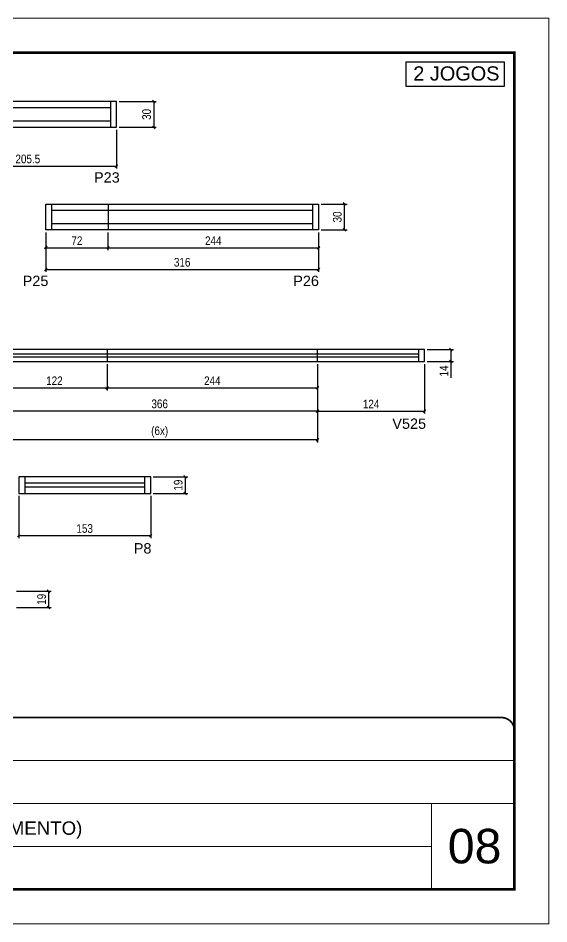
# Model space of a CAD drawing. Extents: x 3245 to 12416, y 917 to 10295.
# Drawn here: x 8884 to 9499, y 7809 to 8859 of the extents above; entities that cross this region are included whole.
import ezdxf

# ---------------------------------------------------------------- set-up
doc = ezdxf.new("R2010")
doc.units = 0
doc.linetypes.add('CONTINUO', pattern=[0])
doc.linetypes.add('DASHED', pattern=[0.75, 0.5, -0.25])
for name, color, linetype in [('5', 5, 'Continuous'), ('COTA', 241, 'Continuous'), ('NOMENCLATURA', 7, 'Continuous'), ('Painéis', 200, 'Continuous'), ('SARR_2.2x7', 40, 'Continuous'), ('SARR_EDITAR', 141, 'Continuous')]:
    doc.layers.add(name, color=color, linetype=linetype)
for name, color, linetype, lineweight in [('CARIMBO', 255, 'Continuous', 9), ('Folhas', 255, 'Continuous', 9), ('SARRAFO DE PRESSAO', 251, 'DASHED', 9)]:
    doc.layers.add(name, color=color, linetype=linetype, lineweight=lineweight)
doc.styles.add('ARIAL', font='arial.ttf')
doc.styles.add('COTA TECNICA', font='techl___.ttf', dxfattribs={"height": 10})
doc.styles.add('COTA TECNICA-50', font='techl___.ttf', dxfattribs={"height": 10})
doc.styles.get("Standard").update_dxf_attribs({"font": 'arial.ttf'})
doc.dimstyles.new('COTA PAINEL-50', dxfattribs={"dimtxt": 10, "dimasz": 3, "dimexe": 3, "dimexo": 3, "dimgap": 3, "dimtad": 1, "dimdec": 1, "dimzin": 12, "dimdsep": 46, "dimtxsty": 'COTA TECNICA-50', "dimblk1": 'OBLIQUE', "dimblk2": 'OBLIQUE', "dimsah": 1, "dimcen": 0.9, "dimclrd": 4, "dimclre": 4, "dimclrt": 240, "dimadec": 1, "dimazin": 3, "dimtfac": 1, "dimtdec": 1, "dimtmove": 0, "dimatfit": 3, "dimfxl": 1, "dimtolj": 1, "dimtzin": 12, "dimarcsym": 0})
doc.dimstyles.new('PAINEL', dxfattribs={"dimtxt": 10, "dimasz": 3, "dimexe": 3, "dimexo": 3, "dimgap": 3, "dimtad": 1, "dimdec": 1, "dimzin": 12, "dimdsep": 46, "dimtxsty": 'COTA TECNICA', "dimblk1": 'OBLIQUE', "dimblk2": 'OBLIQUE', "dimsah": 1, "dimcen": 0.9, "dimclrd": 4, "dimclre": 4, "dimclrt": 240, "dimadec": 1, "dimazin": 3, "dimtfac": 1, "dimtdec": 1, "dimtmove": 0, "dimatfit": 3, "dimfxl": 1, "dimtolj": 1, "dimtzin": 12, "dimarcsym": 0})

# ---------------------------------------------------------------- blocks, each defined once
blk = doc.blocks.new('9999999999')
at = {"color": 30, "linetype": 'CONTINUO'}
for p, q in [((98564.6, 34379.6), (99584, 34379.6)), ((98564.6, 34329.8), (99488, 34329.8)), ((99584, 34329.8), (99488, 34329.8)), ((99488, 34329.8), (99488, 34230.2)), ((98564.6, 34280), (99488, 34280))]:
    blk.add_line(p, q, dxfattribs=at)
at = {"color": 30, "linetype": 'CONTINUO', "const_width": 2}
blk.add_lwpolyline([(99584, 34230.2), (99584, 34414.4, 0.414214), (99569, 34429.4), (98229, 34429.4, 0.414214), (98214, 34414.4), (98214, 34245.2, 0.414214), (98229, 34230.2), (99584, 34230.2)], format="xyb", dxfattribs=at)
at = {"layer": 'Folhas'}
blk.add_lwpolyline([(98139, 34190.2), (99624, 34190.2), (99624, 35240.2), (98139, 35240.2)], close=True, dxfattribs=at)
at = {"layer": 'Folhas', "color": 30, "const_width": 3}
blk.add_lwpolyline([(98214, 34230.2), (99584, 34230.2), (99584, 35200.2), (98214, 35200.2)], close=True, dxfattribs=at)
at = {"color": 7, "linetype": 'Continuous', "ltscale": 5, "style": 'ARIAL'}
blk.add_text('TIPO (3°/4°PAVIMENTO)', height=15.483, dxfattribs=at).set_placement((98837.7, 34293.5))
blk = doc.blocks.new('_Oblique')
at = {"color": 0, "linetype": 'ByBlock', "lineweight": -2}
blk.add_line((-0.5, -0.5), (0.5, 0.5), dxfattribs=at)
blk = doc.blocks.new('*D71')
at = {"layer": 'COTA', "color": 4, "linetype": 'ByBlock', "lineweight": -2, "transparency": 16777216}
for p, q in [((8792.2, 8729.1), (8792.2, 8684.2)), ((8997.7, 8729.1), (8997.7, 8684.2)), ((8792.2, 8687.2), (8997.7, 8687.2))]:
    blk.add_line(p, q, dxfattribs=at)
at = {"layer": 'Defpoints', "color": 0, "linetype": 'ByBlock', "transparency": 16777216}
for p in [(8792.2, 8732.1), (8997.7, 8732.1), (8997.7, 8687.2)]:
    blk.add_point(p, dxfattribs=at)
at = {"layer": 'COTA', "color": 4, "linetype": 'ByBlock', "lineweight": -2, "transparency": 16777216, "xscale": 3, "yscale": 3, "zscale": 3, "rotation": 180}
blk.add_blockref('_Oblique', (8792.2, 8687.2), dxfattribs=at)
at = {"layer": 'COTA', "color": 4, "linetype": 'ByBlock', "lineweight": -2, "transparency": 16777216, "xscale": 3, "yscale": 3, "zscale": 3}
blk.add_blockref('_Oblique', (8997.7, 8687.2), dxfattribs=at)
at = {"layer": 'COTA', "color": 240, "linetype": 'ByBlock', "transparency": 16777216, "insert": (8895, 8695.4), "char_height": 10, "attachment_point": 5, "style": 'COTA TECNICA-50'}
blk.add_mtext('\\A1;205.5', dxfattribs=at)
blk = doc.blocks.new('*D72')
at = {"layer": 'COTA', "color": 4, "linetype": 'ByBlock', "lineweight": -2, "transparency": 16777216}
for p, q in [((9000.7, 8762.1), (9043.9, 8762.1)), ((9040.9, 8762.1), (9040.9, 8732.1)), ((9000.7, 8732.1), (9043.9, 8732.1))]:
    blk.add_line(p, q, dxfattribs=at)
at = {"layer": 'Defpoints', "color": 0, "linetype": 'ByBlock', "transparency": 16777216}
for p in [(8997.7, 8762.1), (8997.7, 8732.1), (9040.9, 8732.1)]:
    blk.add_point(p, dxfattribs=at)
at = {"layer": 'COTA', "color": 4, "linetype": 'ByBlock', "lineweight": -2, "transparency": 16777216, "xscale": 3, "yscale": 3, "zscale": 3}
for p, rotation in [((9040.9, 8762.1), 90), ((9040.9, 8732.1), 270)]:
    blk.add_blockref('_Oblique', p, dxfattribs=dict(at, rotation=rotation))
at = {"layer": 'COTA', "color": 240, "linetype": 'ByBlock', "transparency": 16777216, "insert": (9032.7, 8747.1), "char_height": 10, "attachment_point": 5, "rotation": 90, "style": 'COTA TECNICA-50'}
blk.add_mtext('\\A1;30', dxfattribs=at)
blk = doc.blocks.new('*D76')
at = {"layer": 'COTA', "color": 4, "linetype": 'ByBlock', "lineweight": -2, "transparency": 16777216}
for p, q in [((8915.9, 8610.2), (8915.9, 8564.4)), ((9231.9, 8610.2), (9231.9, 8564.4)), ((8915.9, 8567.4), (9231.9, 8567.4))]:
    blk.add_line(p, q, dxfattribs=at)
at = {"layer": 'Defpoints', "color": 0, "linetype": 'ByBlock', "transparency": 16777216}
for p in [(8915.9, 8613.2), (9231.9, 8613.2), (9231.9, 8567.4)]:
    blk.add_point(p, dxfattribs=at)
at = {"layer": 'COTA', "color": 4, "linetype": 'ByBlock', "lineweight": -2, "transparency": 16777216, "xscale": 3, "yscale": 3, "zscale": 3, "rotation": 180}
blk.add_blockref('_Oblique', (8915.9, 8567.4), dxfattribs=at)
at = {"layer": 'COTA', "color": 4, "linetype": 'ByBlock', "lineweight": -2, "transparency": 16777216, "xscale": 3, "yscale": 3, "zscale": 3}
blk.add_blockref('_Oblique', (9231.9, 8567.4), dxfattribs=at)
at = {"layer": 'COTA', "color": 240, "linetype": 'ByBlock', "transparency": 16777216, "insert": (9073.9, 8575.6), "char_height": 10, "attachment_point": 5, "style": 'COTA TECNICA-50'}
blk.add_mtext('\\A1;316', dxfattribs=at)
blk = doc.blocks.new('*D77')
at = {"layer": 'COTA', "color": 4, "linetype": 'ByBlock', "lineweight": -2, "transparency": 16777216}
for p, q in [((8915.9, 8610.2), (8915.9, 8589.6)), ((8987.9, 8610.2), (8987.9, 8589.6)), ((8915.9, 8592.6), (8987.9, 8592.6))]:
    blk.add_line(p, q, dxfattribs=at)
at = {"layer": 'Defpoints', "color": 0, "linetype": 'ByBlock', "transparency": 16777216}
for p in [(8915.9, 8613.2), (8987.9, 8613.2), (8987.9, 8592.6)]:
    blk.add_point(p, dxfattribs=at)
at = {"layer": 'COTA', "color": 4, "linetype": 'ByBlock', "lineweight": -2, "transparency": 16777216, "xscale": 3, "yscale": 3, "zscale": 3, "rotation": 180}
blk.add_blockref('_Oblique', (8915.9, 8592.6), dxfattribs=at)
at = {"layer": 'COTA', "color": 4, "linetype": 'ByBlock', "lineweight": -2, "transparency": 16777216, "xscale": 3, "yscale": 3, "zscale": 3}
blk.add_blockref('_Oblique', (8987.9, 8592.6), dxfattribs=at)
at = {"layer": 'COTA', "color": 240, "linetype": 'ByBlock', "transparency": 16777216, "insert": (8951.9, 8600.7), "char_height": 10, "attachment_point": 5, "style": 'COTA TECNICA-50'}
blk.add_mtext('\\A1;72', dxfattribs=at)
blk = doc.blocks.new('*D78')
at = {"layer": 'COTA', "color": 4, "linetype": 'ByBlock', "lineweight": -2, "transparency": 16777216}
for p, q in [((8987.9, 8610.2), (8987.9, 8589.6)), ((9231.9, 8610.2), (9231.9, 8589.6)), ((8987.9, 8592.6), (9231.9, 8592.6))]:
    blk.add_line(p, q, dxfattribs=at)
at = {"layer": 'Defpoints', "color": 0, "linetype": 'ByBlock', "transparency": 16777216}
for p in [(8987.9, 8613.2), (9231.9, 8613.2), (9231.9, 8592.6)]:
    blk.add_point(p, dxfattribs=at)
at = {"layer": 'COTA', "color": 4, "linetype": 'ByBlock', "lineweight": -2, "transparency": 16777216, "xscale": 3, "yscale": 3, "zscale": 3, "rotation": 180}
blk.add_blockref('_Oblique', (8987.9, 8592.6), dxfattribs=at)
at = {"layer": 'COTA', "color": 4, "linetype": 'ByBlock', "lineweight": -2, "transparency": 16777216, "xscale": 3, "yscale": 3, "zscale": 3}
blk.add_blockref('_Oblique', (9231.9, 8592.6), dxfattribs=at)
at = {"layer": 'COTA', "color": 240, "linetype": 'ByBlock', "transparency": 16777216, "insert": (9109.9, 8600.7), "char_height": 10, "attachment_point": 5, "style": 'COTA TECNICA-50'}
blk.add_mtext('\\A1;244', dxfattribs=at)
blk = doc.blocks.new('*D79')
at = {"layer": 'COTA', "color": 4, "linetype": 'ByBlock', "lineweight": -2, "transparency": 16777216}
for p, q in [((9234.9, 8643.2), (9264.9, 8643.2)), ((9261.9, 8613.2), (9261.9, 8643.2)), ((9234.9, 8613.2), (9264.9, 8613.2))]:
    blk.add_line(p, q, dxfattribs=at)
at = {"layer": 'Defpoints', "color": 0, "linetype": 'ByBlock', "transparency": 16777216}
for p in [(9231.9, 8643.2), (9261.9, 8643.2), (9231.9, 8613.2)]:
    blk.add_point(p, dxfattribs=at)
at = {"layer": 'COTA', "color": 4, "linetype": 'ByBlock', "lineweight": -2, "transparency": 16777216, "xscale": 3, "yscale": 3, "zscale": 3}
for p, rotation in [((9261.9, 8643.2), 90), ((9261.9, 8613.2), 270)]:
    blk.add_blockref('_Oblique', p, dxfattribs=dict(at, rotation=rotation))
at = {"layer": 'COTA', "color": 240, "linetype": 'ByBlock', "transparency": 16777216, "insert": (9253.7, 8628.2), "char_height": 10, "attachment_point": 5, "rotation": 90, "style": 'COTA TECNICA-50'}
blk.add_mtext('\\A1;30', dxfattribs=at)
blk = doc.blocks.new('*D219')
at = {"layer": 'COTA', "color": 4, "linetype": 'ByBlock', "lineweight": -2, "transparency": 16777216}
for p, q in [((8864.8, 8457.7), (8864.8, 8400.2)), ((9230.8, 8457.7), (9230.8, 8400.2)), ((9230.8, 8403.2), (8864.8, 8403.2))]:
    blk.add_line(p, q, dxfattribs=at)
at = {"layer": 'Defpoints', "color": 0, "linetype": 'ByBlock', "transparency": 16777216}
for p in [(8864.8, 8460.7), (9230.8, 8460.7), (8864.8, 8403.2)]:
    blk.add_point(p, dxfattribs=at)
at = {"layer": 'COTA', "color": 4, "linetype": 'ByBlock', "lineweight": -2, "transparency": 16777216, "xscale": 3, "yscale": 3, "zscale": 3, "rotation": 180}
blk.add_blockref('_Oblique', (8864.8, 8403.2), dxfattribs=at)
at = {"layer": 'COTA', "color": 4, "linetype": 'ByBlock', "lineweight": -2, "transparency": 16777216, "xscale": 3, "yscale": 3, "zscale": 3}
blk.add_blockref('_Oblique', (9230.8, 8403.2), dxfattribs=at)
at = {"layer": 'COTA', "color": 240, "linetype": 'ByBlock', "transparency": 16777216, "insert": (9047.8, 8411.5), "char_height": 10, "attachment_point": 5, "style": 'COTA TECNICA-50'}
blk.add_mtext('\\A1;366', dxfattribs=at)
blk = doc.blocks.new('*D227')
at = {"color": 4, "lineweight": -2, "transparency": 16777216}
for p, q in [((8864.8, 8457.7), (8864.8, 8427.2)), ((8986.8, 8457.7), (8986.8, 8427.2)), ((8864.8, 8430.2), (8986.8, 8430.2))]:
    blk.add_line(p, q, dxfattribs=at)
at = {"layer": 'Defpoints', "color": 0, "transparency": 16777216}
for p in [(8864.8, 8460.7), (8986.8, 8460.7), (8986.8, 8430.2)]:
    blk.add_point(p, dxfattribs=at)
at = {"color": 4, "lineweight": -2, "transparency": 16777216, "xscale": 3, "yscale": 3, "zscale": 3, "rotation": 180}
blk.add_blockref('_Oblique', (8864.8, 8430.2), dxfattribs=at)
at = {"color": 4, "lineweight": -2, "transparency": 16777216, "xscale": 3, "yscale": 3, "zscale": 3}
blk.add_blockref('_Oblique', (8986.8, 8430.2), dxfattribs=at)
at = {"color": 240, "transparency": 16777216, "insert": (8925.8, 8438.3), "char_height": 10, "attachment_point": 5, "style": 'COTA TECNICA'}
blk.add_mtext('\\A1;122', dxfattribs=at)
blk = doc.blocks.new('*D228')
at = {"color": 4, "lineweight": -2, "transparency": 16777216}
for p, q in [((8986.8, 8457.7), (8986.8, 8427.2)), ((9230.8, 8457.7), (9230.8, 8427.2)), ((8986.8, 8430.2), (9230.8, 8430.2))]:
    blk.add_line(p, q, dxfattribs=at)
at = {"layer": 'Defpoints', "color": 0, "transparency": 16777216}
for p in [(8986.8, 8460.7), (9230.8, 8460.7), (9230.8, 8430.2)]:
    blk.add_point(p, dxfattribs=at)
at = {"color": 4, "lineweight": -2, "transparency": 16777216, "xscale": 3, "yscale": 3, "zscale": 3, "rotation": 180}
blk.add_blockref('_Oblique', (8986.8, 8430.2), dxfattribs=at)
at = {"color": 4, "lineweight": -2, "transparency": 16777216, "xscale": 3, "yscale": 3, "zscale": 3}
blk.add_blockref('_Oblique', (9230.8, 8430.2), dxfattribs=at)
at = {"color": 240, "transparency": 16777216, "insert": (9108.8, 8438.3), "char_height": 10, "attachment_point": 5, "style": 'COTA TECNICA'}
blk.add_mtext('\\A1;244', dxfattribs=at)
blk = doc.blocks.new('*D220')
at = {"color": 4, "lineweight": -2, "transparency": 16777216}
for p, q in [((9230.8, 8457.7), (9230.8, 8400.2)), ((9354.8, 8457.7), (9354.8, 8400.2)), ((9230.8, 8403.2), (9354.8, 8403.2))]:
    blk.add_line(p, q, dxfattribs=at)
at = {"layer": 'Defpoints', "color": 0, "transparency": 16777216}
for p in [(9230.8, 8460.7), (9354.8, 8460.7), (9354.8, 8403.2)]:
    blk.add_point(p, dxfattribs=at)
at = {"color": 4, "lineweight": -2, "transparency": 16777216, "xscale": 3, "yscale": 3, "zscale": 3, "rotation": 180}
blk.add_blockref('_Oblique', (9230.8, 8403.2), dxfattribs=at)
at = {"color": 4, "lineweight": -2, "transparency": 16777216, "xscale": 3, "yscale": 3, "zscale": 3}
blk.add_blockref('_Oblique', (9354.8, 8403.2), dxfattribs=at)
at = {"color": 240, "transparency": 16777216, "insert": (9292.8, 8411.3), "char_height": 10, "attachment_point": 5, "style": 'COTA TECNICA'}
blk.add_mtext('\\A1;124', dxfattribs=at)
blk = doc.blocks.new('*D229')
at = {"color": 4, "lineweight": -2, "transparency": 16777216}
for p, q in [((9357.8, 8474.7), (9388.2, 8474.7)), ((9385.2, 8474.7), (9385.2, 8460.7)), ((9357.8, 8460.7), (9388.2, 8460.7)), ((9385.2, 8460.7), (9385.2, 8441.6))]:
    blk.add_line(p, q, dxfattribs=at)
at = {"layer": 'Defpoints', "color": 0, "transparency": 16777216}
for p in [(9354.8, 8474.7), (9354.8, 8460.7), (9385.2, 8460.7)]:
    blk.add_point(p, dxfattribs=at)
at = {"color": 4, "lineweight": -2, "transparency": 16777216, "xscale": 3, "yscale": 3, "zscale": 3}
for p, rotation in [((9385.2, 8474.7), 90), ((9385.2, 8460.7), 270)]:
    blk.add_blockref('_Oblique', p, dxfattribs=dict(at, rotation=rotation))
at = {"color": 240, "transparency": 16777216, "insert": (9377.2, 8449.6), "char_height": 10, "attachment_point": 5, "rotation": 90, "style": 'COTA TECNICA'}
blk.add_mtext('\\A1;14', dxfattribs=at)
blk = doc.blocks.new('*D230')
at = {"color": 4, "lineweight": -2, "transparency": 16777216}
for p, q in [((8864.8, 8457.7), (8864.8, 8366.7)), ((9230.8, 8457.7), (9230.8, 8366.7)), ((9230.8, 8369.7), (8864.8, 8369.7))]:
    blk.add_line(p, q, dxfattribs=at)
at = {"layer": 'Defpoints', "color": 0, "transparency": 16777216}
for p in [(8864.8, 8460.7), (9230.8, 8460.7), (8864.8, 8369.7)]:
    blk.add_point(p, dxfattribs=at)
at = {"color": 4, "lineweight": -2, "transparency": 16777216, "xscale": 3, "yscale": 3, "zscale": 3, "rotation": 180}
blk.add_blockref('_Oblique', (8864.8, 8369.7), dxfattribs=at)
at = {"color": 4, "lineweight": -2, "transparency": 16777216, "xscale": 3, "yscale": 3, "zscale": 3}
blk.add_blockref('_Oblique', (9230.8, 8369.7), dxfattribs=at)
at = {"color": 240, "transparency": 16777216, "insert": (9047.8, 8378.9), "char_height": 10, "attachment_point": 5, "style": 'COTA TECNICA'}
blk.add_mtext('\\A1;(6x)', dxfattribs=at)
blk = doc.blocks.new('*D236')
at = {"layer": 'COTA', "color": 4, "linetype": 'ByBlock', "lineweight": -2, "transparency": 16777216}
for p, q in [((8884.4, 8304.8), (8884.4, 8255.7)), ((9037.4, 8304.8), (9037.4, 8255.7)), ((9037.4, 8258.7), (8884.4, 8258.7))]:
    blk.add_line(p, q, dxfattribs=at)
at = {"layer": 'Defpoints', "color": 0, "linetype": 'ByBlock', "transparency": 16777216}
for p in [(8884.4, 8307.8), (9037.4, 8307.8), (8884.4, 8258.7)]:
    blk.add_point(p, dxfattribs=at)
at = {"layer": 'COTA', "color": 4, "linetype": 'ByBlock', "lineweight": -2, "transparency": 16777216, "xscale": 3, "yscale": 3, "zscale": 3, "rotation": 180}
blk.add_blockref('_Oblique', (8884.4, 8258.7), dxfattribs=at)
at = {"layer": 'COTA', "color": 4, "linetype": 'ByBlock', "lineweight": -2, "transparency": 16777216, "xscale": 3, "yscale": 3, "zscale": 3}
blk.add_blockref('_Oblique', (9037.4, 8258.7), dxfattribs=at)
at = {"layer": 'COTA', "color": 240, "linetype": 'ByBlock', "transparency": 16777216, "insert": (8960.9, 8267), "char_height": 10, "attachment_point": 5, "style": 'COTA TECNICA-50'}
blk.add_mtext('\\A1;153', dxfattribs=at)
blk = doc.blocks.new('*D237')
at = {"layer": 'COTA', "color": 4, "linetype": 'ByBlock', "lineweight": -2, "transparency": 16777216}
for p, q in [((9040.4, 8326.8), (9080.4, 8326.8)), ((9077.4, 8326.8), (9077.4, 8307.8)), ((9040.4, 8307.8), (9080.4, 8307.8))]:
    blk.add_line(p, q, dxfattribs=at)
at = {"layer": 'Defpoints', "color": 0, "linetype": 'ByBlock', "transparency": 16777216}
for p in [(9037.4, 8326.8), (9037.4, 8307.8), (9077.4, 8307.8)]:
    blk.add_point(p, dxfattribs=at)
at = {"layer": 'COTA', "color": 4, "linetype": 'ByBlock', "lineweight": -2, "transparency": 16777216, "xscale": 3, "yscale": 3, "zscale": 3}
for p, rotation in [((9077.4, 8326.8), 90), ((9077.4, 8307.8), 270)]:
    blk.add_blockref('_Oblique', p, dxfattribs=dict(at, rotation=rotation))
at = {"layer": 'COTA', "color": 240, "linetype": 'ByBlock', "transparency": 16777216, "insert": (9069.3, 8317.3), "char_height": 10, "attachment_point": 5, "rotation": 90, "style": 'COTA TECNICA-50'}
blk.add_mtext('\\A1;19', dxfattribs=at)
blk = doc.blocks.new('*D244')
at = {"layer": 'COTA', "color": 4, "linetype": 'ByBlock', "lineweight": -2, "transparency": 16777216}
for p, q in [((8882, 8194.5), (8922, 8194.5)), ((8919, 8194.5), (8919, 8175.5)), ((8882, 8175.5), (8922, 8175.5))]:
    blk.add_line(p, q, dxfattribs=at)
at = {"layer": 'Defpoints', "color": 0, "linetype": 'ByBlock', "transparency": 16777216}
for p in [(8879, 8194.5), (8879, 8175.5), (8919, 8175.5)]:
    blk.add_point(p, dxfattribs=at)
at = {"layer": 'COTA', "color": 4, "linetype": 'ByBlock', "lineweight": -2, "transparency": 16777216, "xscale": 3, "yscale": 3, "zscale": 3}
for p, rotation in [((8919, 8194.5), 90), ((8919, 8175.5), 270)]:
    blk.add_blockref('_Oblique', p, dxfattribs=dict(at, rotation=rotation))
at = {"layer": 'COTA', "color": 240, "linetype": 'ByBlock', "transparency": 16777216, "insert": (8911, 8185), "char_height": 10, "attachment_point": 5, "rotation": 90, "style": 'COTA TECNICA-50'}
blk.add_mtext('\\A1;19', dxfattribs=at)

msp = doc.modelspace()

# ---------------------------------------------------------------- linework, layer by layer
at = {"layer": 'NOMENCLATURA', "linetype": 'Continuous'}
msp.add_lwpolyline([(9333.63, 8807.89), (9447.02, 8807.89), (9447.02, 8779.43), (9333.63, 8779.43)], close=True, dxfattribs=at)
at = {"layer": 'Painéis', "linetype": 'Continuous'}
for p, q in [((8997.75, 8762.13), (8304.25, 8762.13)), ((8997.75, 8732.13), (8997.75, 8762.13)), ((8304.25, 8732.13), (8997.75, 8732.13)), ((8987.93, 8643.18), (8987.93, 8613.18)), ((9230.83, 8474.7), (8864.83, 8474.7)), ((8986.83, 8474.7), (8986.83, 8460.7)), ((9230.83, 8460.7), (9230.83, 8474.7)), ((9354.83, 8474.7), (9230.83, 8474.7)), ((9354.83, 8460.7), (9354.83, 8474.7)), ((8864.83, 8460.7), (9230.83, 8460.7)), ((9230.83, 8460.7), (9354.83, 8460.7))]:
    msp.add_line(p, q, dxfattribs=at)
for points in [[(9231.93, 8613.18), (8915.95, 8613.18), (8915.93, 8643.18), (9231.93, 8643.18)], [(9037.4, 8326.8), (8884.4, 8326.8), (8884.4, 8307.8), (9037.4, 8307.8)]]:
    msp.add_lwpolyline(points, close=True, dxfattribs=at)
at = {"layer": 'SARR_2.2x7', "linetype": 'Continuous'}
for p, q in [((8990.75, 8762.13), (8990.75, 8732.13)), ((8792.25, 8755.13), (8990.75, 8755.13)), ((8990.75, 8739.13), (8792.25, 8739.13)), ((8922.96, 8613.18), (8922.94, 8643.18)), ((9224.93, 8643.18), (9224.93, 8613.18)), ((8922.95, 8636.18), (9224.93, 8636.18)), ((9224.93, 8620.18), (8922.95, 8620.18)), ((9347.83, 8474.7), (9347.83, 8460.7)), ((8891.4, 8326.8), (8891.4, 8307.8)), ((9030.4, 8326.8), (9030.4, 8307.8)), ((8891.4, 8319.8), (9030.4, 8319.8)), ((9030.4, 8314.8), (8891.4, 8314.8))]:
    msp.add_line(p, q, dxfattribs=at)
at = {"layer": 'SARR_EDITAR', "linetype": 'Continuous'}
for p, q in [((8864.83, 8469.7), (9230.83, 8469.7)), ((9230.83, 8465.7), (8864.83, 8465.7)), ((9230.83, 8469.7), (9347.83, 8469.7)), ((9347.83, 8465.7), (9230.83, 8465.7))]:
    msp.add_line(p, q, dxfattribs=at)

# ---------------------------------------------------------------- block references
at = {"layer": 'SARRAFO DE PRESSAO', "color": 6, "linetype": 'ByBlock'}
msp.add_blockref('9999999999', (-90125.13, -26381.5), dxfattribs=at)

# ---------------------------------------------------------------- texts
at = {"layer": '5', "linetype": 'Continuous'}
for s, p in [('P23', (8971.71, 8668.01)), ('P25', (8889.04, 8548.11)), ('P26', (9202.58, 8548.11)), ('V525', (9317.41, 8382.55)), ('P8', (9017.81, 8238.05))]:
    msp.add_text(s, height=12, rotation=359.99996, dxfattribs=at).set_placement(p)
at = {"layer": 'CARIMBO', "style": 'ARIAL'}
msp.add_text('08', height=40, dxfattribs=at).set_placement((9381.7, 7878.85))
at = {"layer": 'NOMENCLATURA', "linetype": 'Continuous'}
msp.add_text('2 JOGOS', height=16.5, dxfattribs=at).set_placement((9341.69, 8786.29))

# ---------------------------------------------------------------- dimensions: what is measured, and where the dimension line sits
dim = msp.add_linear_dim(base=(9385.24, 8460.7), p1=(9354.83, 8474.7), p2=(9354.83, 8460.7), angle=90, dimstyle='PAINEL')
dim.commit()
dim.dimension.update_dxf_attribs({"geometry": '*D229', "text_midpoint": (9377.17, 8449.64)})
dim = msp.add_linear_dim(base=(8986.83, 8430.22), p1=(8864.83, 8460.7), p2=(8986.83, 8460.7), dimstyle='PAINEL')
dim.commit()
dim.dimension.update_dxf_attribs({"geometry": '*D227', "text_midpoint": (8925.83, 8438.28)})
dim = msp.add_linear_dim(base=(8864.83, 8369.7), p1=(9230.83, 8460.7), p2=(8864.83, 8460.7), text='(6x)', dimstyle='PAINEL')
dim.commit()
dim.dimension.update_dxf_attribs({"geometry": '*D230', "text_midpoint": (9047.83, 8378.92)})
for base, p1, p2, picture, middle in [((9230.83, 8430.22), (8986.83, 8460.7), (9230.83, 8460.7), '*D228', (9108.83, 8438.29)), ((9354.83, 8403.25), (9230.83, 8460.7), (9354.83, 8460.7), '*D220', (9292.83, 8411.32))]:
    dim = msp.add_linear_dim(base=base, p1=p1, p2=p2, dimstyle='PAINEL', override={"dimtmove": 1})
    dim.commit()
    dim.dimension.update_dxf_attribs({"geometry": picture, "text_midpoint": middle})
at = {"layer": 'COTA', "linetype": 'ByBlock'}
for base, p1, p2, angle, picture, middle in [((9040.9, 8732.13), (8997.75, 8762.13), (8997.75, 8732.13), 90, '*D72', (9032.69, 8747.13)), ((9261.88, 8643.18), (9231.93, 8613.18), (9231.93, 8643.18), 90, '*D79', (9253.66, 8628.18)), ((8864.83, 8403.25), (9230.83, 8460.7), (8864.83, 8460.7), 180, '*D219', (9047.83, 8411.47)), ((9077.43, 8307.8), (9037.4, 8326.8), (9037.4, 8307.8), 90, '*D237', (9069.35, 8317.3)), ((8884.4, 8258.75), (9037.4, 8307.8), (8884.4, 8307.8), 180, '*D236', (8960.9, 8266.96)), ((8919.04, 8175.47), (8879.01, 8194.47), (8879.01, 8175.47), 90, '*D244', (8910.96, 8184.97))]:
    dim = msp.add_linear_dim(base=base, p1=p1, p2=p2, angle=angle, dimstyle='COTA PAINEL-50', override={"dimarcsym": 1}, dxfattribs=at)
    dim.commit()
    dim.dimension.update_dxf_attribs({"geometry": picture, "text_midpoint": middle})
for base, p1, p2, override, picture, middle in [((8997.75, 8687.25), (8792.25, 8732.13), (8997.75, 8732.13), {"dimarcsym": 1}, '*D71', (8895, 8695.36)), ((9231.93, 8567.35), (8915.95, 8613.18), (9231.93, 8613.18), {"dimarcsym": 1}, '*D76', (9073.94, 8575.57)), ((8987.93, 8592.58), (8915.95, 8613.18), (8987.93, 8613.18), {"dimarcsym": 1}, '*D77', (8951.94, 8600.66)), ((9231.93, 8592.58), (8987.93, 8613.18), (9231.93, 8613.18), {"dimtmove": 1, "dimarcsym": 1}, '*D78', (9109.93, 8600.66))]:
    dim = msp.add_linear_dim(base=base, p1=p1, p2=p2, dimstyle='COTA PAINEL-50', override=override, dxfattribs=at)
    dim.commit()
    dim.dimension.update_dxf_attribs({"geometry": picture, "text_midpoint": middle})

doc.saveas('drawing.dxf')
